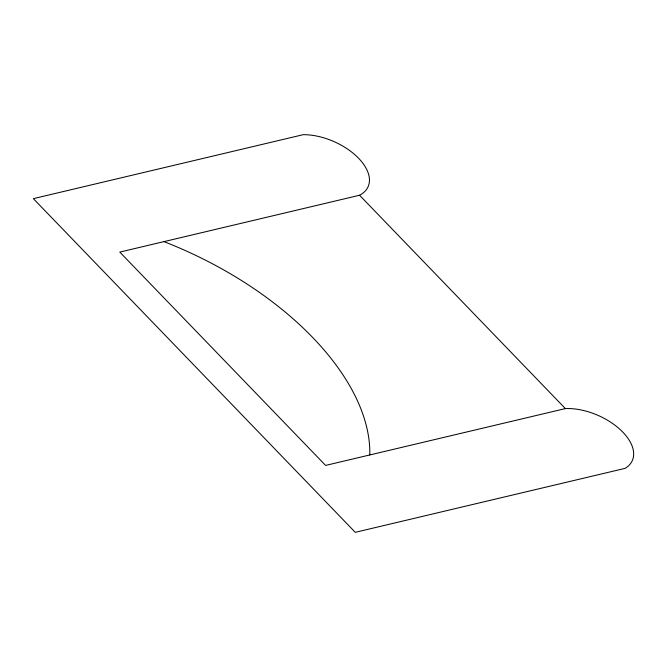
<?xml version="1.0" encoding="UTF-8"?>
<svg xmlns="http://www.w3.org/2000/svg" width="667" height="667" viewBox="0 0 667 667"><rect width="100%" height="100%" fill="white"/><g stroke="black" fill="none" stroke-linecap="round" stroke-linejoin="round"><path stroke-width="1" d="M359.555 195.248L119.793 252.093L325.613 465.424L565.383 408.588A49.375 27.472 23.8 0 1 622.094 431.391A49.375 27.472 23.8 0 1 625.137 468.351L355.278 532.324L33.35 198.649L303.21 134.676A49.375 27.472 23.8 0 1 359.346 159.046A49.375 27.472 23.8 0 1 359.555 195.248L565.383 408.588M163.949 241.621A260.413 144.864 23.8 0 1 369.776 454.952"/></g></svg>
